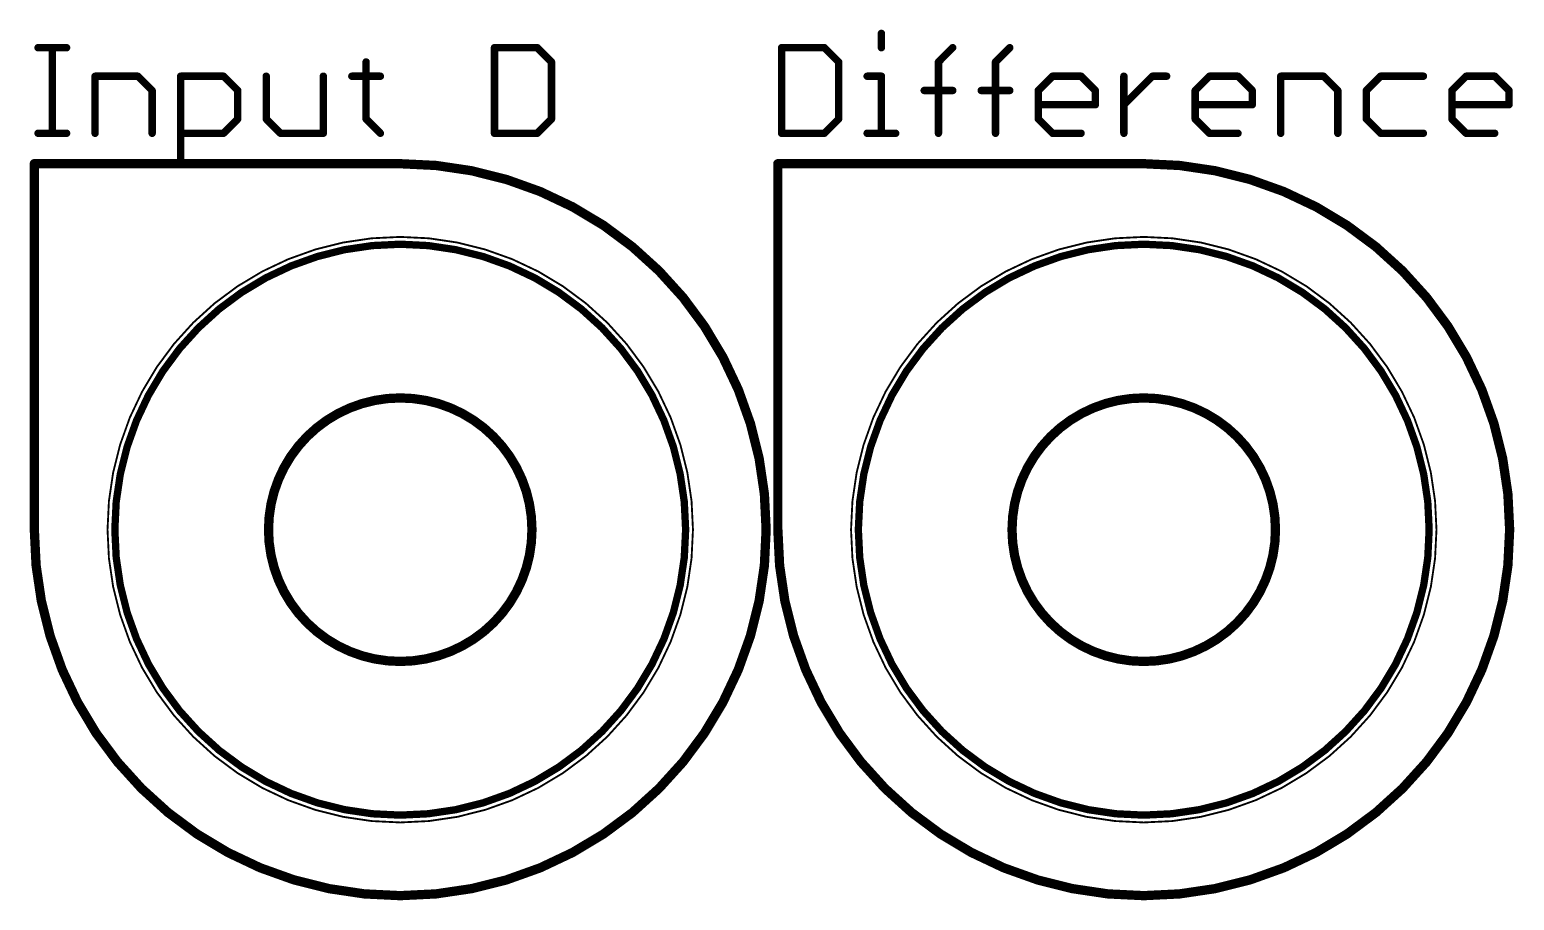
# Model space of a CAD drawing. Extents: x 0 to 188, y -11 to 118.
# Drawn here: x 106.7 to 126.98, y 91.46 to 103.35 of the extents above; entities that cross this region are included whole.
import ezdxf

# ---------------------------------------------------------------- set-up
doc = ezdxf.new("R2010")
doc.units = 0
doc.layers.add('254', color=2, linetype='CONTINUOUS')
doc.layers.add('255', color=2, linetype='CONTINUOUS')

msp = doc.modelspace()

# ---------------------------------------------------------------- linework, layer by layer
at = {"layer": '254'}
for points, const_width in [([(118.3351, 103.3001), (118.3351, 103.1052)], 0.1016), ([(106.8108, 103.1052), (107.2006, 103.1052)], 0.1016), ([(107.0057, 101.9358), (107.0057, 103.1052)], 0.1016), ([(113.0476, 103.1052), (113.0476, 101.9358)], 0.1016), ([(113.6323, 103.1052), (113.0476, 103.1052)], 0.1016), ([(113.8272, 102.9103), (113.6323, 103.1052)], 0.1016), ([(116.9708, 103.1052), (116.9708, 101.9358)], 0.1016), ([(117.5555, 103.1052), (116.9708, 103.1052)], 0.1016), ([(117.7504, 102.9103), (117.5555, 103.1052)], 0.1016), ([(119.1147, 102.9103), (119.3096, 103.1052)], 0.1016), ([(119.8943, 102.9103), (120.0892, 103.1052)], 0.1016), ([(111.2935, 102.9103), (111.2935, 102.1307)], 0.1016), ([(113.8272, 102.1307), (113.8272, 102.9103)], 0.1016), ([(117.7504, 102.1307), (117.7504, 102.9103)], 0.1016), ([(119.1147, 101.9358), (119.1147, 102.9103)], 0.1016), ([(119.8943, 101.9358), (119.8943, 102.9103)], 0.1016), ([(107.5904, 101.9358), (107.5904, 102.7154)], 0.1016), ([(107.5904, 102.7154), (108.1751, 102.7154)], 0.1016), ([(108.1751, 102.7154), (108.37, 102.5205)], 0.1016), ([(108.7598, 101.546), (108.7598, 102.7154)], 0.1016), ([(108.7598, 102.7154), (109.3445, 102.7154)], 0.1016), ([(109.3445, 102.7154), (109.5394, 102.5205)], 0.1016), ([(109.9292, 102.7154), (109.9292, 102.1307)], 0.1016), ([(110.7088, 101.9358), (110.7088, 102.7154)], 0.1016), ([(111.0986, 102.7154), (111.4884, 102.7154)], 0.1016), ([(118.1402, 102.7154), (118.3351, 102.7154)], 0.1016), ([(118.3351, 102.7154), (118.3351, 101.9358)], 0.1016), ([(120.479, 102.5205), (120.6739, 102.7154)], 0.1016), ([(120.6739, 102.7154), (121.0637, 102.7154)], 0.1016), ([(121.0637, 102.7154), (121.2586, 102.5205)], 0.1016), ([(121.6484, 101.9358), (121.6484, 102.7154)], 0.1016), ([(121.6484, 102.3256), (122.0382, 102.7154)], 0.1016), ([(122.0382, 102.7154), (122.2331, 102.7154)], 0.1016), ([(122.6229, 102.5205), (122.8178, 102.7154)], 0.1016), ([(122.8178, 102.7154), (123.2076, 102.7154)], 0.1016), ([(123.2076, 102.7154), (123.4025, 102.5205)], 0.1016), ([(123.7923, 101.9358), (123.7923, 102.7154)], 0.1016), ([(123.7923, 102.7154), (124.377, 102.7154)], 0.1016), ([(124.377, 102.7154), (124.5719, 102.5205)], 0.1016), ([(125.1566, 102.7154), (124.9617, 102.5205)], 0.1016), ([(125.7413, 102.7154), (125.1566, 102.7154)], 0.1016), ([(126.1311, 102.5205), (126.326, 102.7154)], 0.1016), ([(126.326, 102.7154), (126.7158, 102.7154)], 0.1016), ([(126.7158, 102.7154), (126.9107, 102.5205)], 0.1016), ([(108.37, 102.5205), (108.37, 101.9358)], 0.1016), ([(109.5394, 102.5205), (109.5394, 102.1307)], 0.1016), ([(118.9198, 102.5205), (119.3096, 102.5205)], 0.1016), ([(119.6994, 102.5205), (120.0892, 102.5205)], 0.1016), ([(120.479, 102.1307), (120.479, 102.5205)], 0.1016), ([(121.2586, 102.5205), (121.2586, 102.3256)], 0.1016), ([(122.6229, 102.1307), (122.6229, 102.5205)], 0.1016), ([(123.4025, 102.5205), (123.4025, 102.3256)], 0.1016), ([(124.5719, 102.5205), (124.5719, 101.9358)], 0.1016), ([(124.9617, 102.5205), (124.9617, 102.1307)], 0.1016), ([(126.1311, 102.1307), (126.1311, 102.5205)], 0.1016), ([(126.9107, 102.5205), (126.9107, 102.3256)], 0.1016), ([(121.2586, 102.3256), (120.479, 102.3256)], 0.1016), ([(123.4025, 102.3256), (122.6229, 102.3256)], 0.1016), ([(126.9107, 102.3256), (126.1311, 102.3256)], 0.1016), ([(109.5394, 102.1307), (109.3445, 101.9358)], 0.1016), ([(109.9292, 102.1307), (110.1241, 101.9358)], 0.1016), ([(111.2935, 102.1307), (111.4884, 101.9358)], 0.1016), ([(113.6323, 101.9358), (113.8272, 102.1307)], 0.1016), ([(117.5555, 101.9358), (117.7504, 102.1307)], 0.1016), ([(120.6739, 101.9358), (120.479, 102.1307)], 0.1016), ([(122.8178, 101.9358), (122.6229, 102.1307)], 0.1016), ([(124.9617, 102.1307), (125.1566, 101.9358)], 0.1016), ([(126.326, 101.9358), (126.1311, 102.1307)], 0.1016), ([(106.8108, 101.9358), (107.2006, 101.9358)], 0.1016), ([(109.3445, 101.9358), (108.7598, 101.9358)], 0.1016), ([(110.1241, 101.9358), (110.7088, 101.9358)], 0.1016), ([(113.0476, 101.9358), (113.6323, 101.9358)], 0.1016), ([(116.9708, 101.9358), (117.5555, 101.9358)], 0.1016), ([(118.1402, 101.9358), (118.53, 101.9358)], 0.1016), ([(121.0637, 101.9358), (120.6739, 101.9358)], 0.1016), ([(123.2076, 101.9358), (122.8178, 101.9358)], 0.1016), ([(125.1566, 101.9358), (125.7413, 101.9358)], 0.1016), ([(126.7158, 101.9358), (126.326, 101.9358)], 0.1016), ([(106.76, 101.52), (106.76, 96.52)], 0.127), ([(111.76, 101.52), (106.76, 101.52)], 0.127), ([(116.92, 101.52), (116.92, 96.52)], 0.127), ([(121.92, 101.52), (116.92, 101.52)], 0.127)]:
    msp.add_lwpolyline(points, dxfattribs=dict(at, const_width=const_width))
for points, const_width in [([(118.3605, 103.3001, 1), (118.3097, 103.3001)], 0.0508), ([(106.8108, 103.1306, 1), (106.8108, 103.0798)], 0.0508), ([(107.0311, 103.1052, 1), (106.9803, 103.1052)], 0.0508), ([(107.2006, 103.0798, 1), (107.2006, 103.1306)], 0.0508), ([(113.073, 103.1052, 1), (113.0222, 103.1052)], 0.0508), ([(113.0476, 103.1306, 1), (113.0476, 103.0798)], 0.0508), ([(113.6502, 103.1232, 1), (113.6143, 103.0872)], 0.0508), ([(113.6323, 103.0798, 1), (113.6323, 103.1306)], 0.0508), ([(116.9962, 103.1052, 1), (116.9454, 103.1052)], 0.0508), ([(116.9708, 103.1306, 1), (116.9708, 103.0798)], 0.0508), ([(117.5735, 103.1232, 1), (117.5375, 103.0872)], 0.0508), ([(117.5555, 103.0798, 1), (117.5555, 103.1306)], 0.0508), ([(118.3097, 103.1052, 1), (118.3605, 103.1052)], 0.0508), ([(119.3276, 103.0872, 1), (119.2916, 103.1232)], 0.0508), ([(120.1071, 103.0872, 1), (120.0712, 103.1232)], 0.0508), ([(111.3189, 102.9103, 1), (111.2681, 102.9103)], 0.0508), ([(113.8526, 102.9103, 1), (113.8018, 102.9103)], 0.0508), ([(113.8092, 102.8923, 1), (113.8451, 102.9283)], 0.0508), ([(117.7758, 102.9103, 1), (117.725, 102.9103)], 0.0508), ([(117.7324, 102.8923, 1), (117.7684, 102.9283)], 0.0508), ([(119.0967, 102.9283, 1), (119.1327, 102.8923)], 0.0508), ([(119.1401, 102.9103, 1), (119.0893, 102.9103)], 0.0508), ([(119.8763, 102.9283, 1), (119.9122, 102.8923)], 0.0508), ([(119.9197, 102.9103, 1), (119.8689, 102.9103)], 0.0508), ([(107.6158, 102.7154, 1), (107.565, 102.7154)], 0.0508), ([(107.5904, 102.7408, 1), (107.5904, 102.69)], 0.0508), ([(108.1931, 102.7334, 1), (108.1571, 102.6974)], 0.0508), ([(108.1751, 102.69, 1), (108.1751, 102.7408)], 0.0508), ([(108.7852, 102.7154, 1), (108.7344, 102.7154)], 0.0508), ([(108.7598, 102.7408, 1), (108.7598, 102.69)], 0.0508), ([(109.3625, 102.7334, 1), (109.3265, 102.6974)], 0.0508), ([(109.3445, 102.69, 1), (109.3445, 102.7408)], 0.0508), ([(109.9546, 102.7154, 1), (109.9038, 102.7154)], 0.0508), ([(110.7342, 102.7154, 1), (110.6834, 102.7154)], 0.0508), ([(111.0986, 102.7408, 1), (111.0986, 102.69)], 0.0508), ([(111.4884, 102.69, 1), (111.4884, 102.7408)], 0.0508), ([(118.1402, 102.7408, 1), (118.1402, 102.69)], 0.0508), ([(118.3605, 102.7154, 1), (118.3097, 102.7154)], 0.0508), ([(118.3351, 102.69, 1), (118.3351, 102.7408)], 0.0508), ([(120.6739, 102.7408, 1), (120.6739, 102.69)], 0.0508), ([(120.6918, 102.6974, 1), (120.6559, 102.7334)], 0.0508), ([(121.0816, 102.7334, 1), (121.0457, 102.6974)], 0.0508), ([(121.0637, 102.69, 1), (121.0637, 102.7408)], 0.0508), ([(121.6738, 102.7154, 1), (121.623, 102.7154)], 0.0508), ([(122.0382, 102.7408, 1), (122.0382, 102.69)], 0.0508), ([(122.0561, 102.6974, 1), (122.0202, 102.7334)], 0.0508), ([(122.2331, 102.69, 1), (122.2331, 102.7408)], 0.0508), ([(122.8178, 102.7408, 1), (122.8178, 102.69)], 0.0508), ([(122.8357, 102.6974, 1), (122.7998, 102.7334)], 0.0508), ([(123.2255, 102.7334, 1), (123.1896, 102.6974)], 0.0508), ([(123.2076, 102.69, 1), (123.2076, 102.7408)], 0.0508), ([(123.8177, 102.7154, 1), (123.7669, 102.7154)], 0.0508), ([(123.7923, 102.7408, 1), (123.7923, 102.69)], 0.0508), ([(124.3949, 102.7334, 1), (124.359, 102.6974)], 0.0508), ([(124.377, 102.69, 1), (124.377, 102.7408)], 0.0508), ([(125.1566, 102.7408, 1), (125.1566, 102.69)], 0.0508), ([(125.1745, 102.6974, 1), (125.1386, 102.7334)], 0.0508), ([(125.7413, 102.69, 1), (125.7413, 102.7408)], 0.0508), ([(126.326, 102.7408, 1), (126.326, 102.69)], 0.0508), ([(126.3439, 102.6974, 1), (126.308, 102.7334)], 0.0508), ([(126.7337, 102.7334, 1), (126.6978, 102.6974)], 0.0508), ([(126.7158, 102.69, 1), (126.7158, 102.7408)], 0.0508), ([(108.3954, 102.5205, 1), (108.3446, 102.5205)], 0.0508), ([(108.352, 102.5025, 1), (108.388, 102.5385)], 0.0508), ([(109.5648, 102.5205, 1), (109.514, 102.5205)], 0.0508), ([(109.5214, 102.5025, 1), (109.5574, 102.5385)], 0.0508), ([(118.9198, 102.5459, 1), (118.9198, 102.4951)], 0.0508), ([(119.3096, 102.4951, 1), (119.3096, 102.5459)], 0.0508), ([(119.6994, 102.5459, 1), (119.6994, 102.4951)], 0.0508), ([(120.0892, 102.4951, 1), (120.0892, 102.5459)], 0.0508), ([(120.461, 102.5385, 1), (120.4969, 102.5025)], 0.0508), ([(120.5044, 102.5205, 1), (120.4536, 102.5205)], 0.0508), ([(121.284, 102.5205, 1), (121.2332, 102.5205)], 0.0508), ([(121.2406, 102.5025, 1), (121.2765, 102.5385)], 0.0508), ([(122.6049, 102.5385, 1), (122.6408, 102.5025)], 0.0508), ([(122.6483, 102.5205, 1), (122.5975, 102.5205)], 0.0508), ([(123.4279, 102.5205, 1), (123.3771, 102.5205)], 0.0508), ([(123.3845, 102.5025, 1), (123.4204, 102.5385)], 0.0508), ([(124.5973, 102.5205, 1), (124.5465, 102.5205)], 0.0508), ([(124.5539, 102.5025, 1), (124.5898, 102.5385)], 0.0508), ([(124.9437, 102.5385, 1), (124.9796, 102.5025)], 0.0508), ([(124.9871, 102.5205, 1), (124.9363, 102.5205)], 0.0508), ([(126.1131, 102.5385, 1), (126.149, 102.5025)], 0.0508), ([(126.1565, 102.5205, 1), (126.1057, 102.5205)], 0.0508), ([(126.9361, 102.5205, 1), (126.8853, 102.5205)], 0.0508), ([(126.8927, 102.5025, 1), (126.9286, 102.5385)], 0.0508), ([(120.479, 102.351, 1), (120.479, 102.3002)], 0.0508), ([(121.2332, 102.3256, 1), (121.284, 102.3256)], 0.0508), ([(121.2586, 102.3002, 1), (121.2586, 102.351)], 0.0508), ([(121.6304, 102.3436, 1), (121.6663, 102.3076)], 0.0508), ([(122.6229, 102.351, 1), (122.6229, 102.3002)], 0.0508), ([(123.3771, 102.3256, 1), (123.4279, 102.3256)], 0.0508), ([(123.4025, 102.3002, 1), (123.4025, 102.351)], 0.0508), ([(126.1311, 102.351, 1), (126.1311, 102.3002)], 0.0508), ([(126.8853, 102.3256, 1), (126.9361, 102.3256)], 0.0508), ([(126.9107, 102.3002, 1), (126.9107, 102.351)], 0.0508), ([(109.514, 102.1307, 1), (109.5648, 102.1307)], 0.0508), ([(109.5574, 102.1127, 1), (109.5214, 102.1487)], 0.0508), ([(109.9472, 102.1487, 1), (109.9112, 102.1127)], 0.0508), ([(109.9038, 102.1307, 1), (109.9546, 102.1307)], 0.0508), ([(111.3114, 102.1487, 1), (111.2755, 102.1127)], 0.0508), ([(111.2681, 102.1307, 1), (111.3189, 102.1307)], 0.0508), ([(113.8018, 102.1307, 1), (113.8526, 102.1307)], 0.0508), ([(113.8451, 102.1127, 1), (113.8092, 102.1487)], 0.0508), ([(117.725, 102.1307, 1), (117.7758, 102.1307)], 0.0508), ([(117.7684, 102.1127, 1), (117.7324, 102.1487)], 0.0508), ([(120.4969, 102.1487, 1), (120.461, 102.1127)], 0.0508), ([(120.4536, 102.1307, 1), (120.5044, 102.1307)], 0.0508), ([(122.6408, 102.1487, 1), (122.6049, 102.1127)], 0.0508), ([(122.5975, 102.1307, 1), (122.6483, 102.1307)], 0.0508), ([(124.9796, 102.1487, 1), (124.9437, 102.1127)], 0.0508), ([(124.9363, 102.1307, 1), (124.9871, 102.1307)], 0.0508), ([(126.149, 102.1487, 1), (126.1131, 102.1127)], 0.0508), ([(126.1057, 102.1307, 1), (126.1565, 102.1307)], 0.0508), ([(106.8108, 101.9612, 1), (106.8108, 101.9104)], 0.0508), ([(106.9803, 101.9358, 1), (107.0311, 101.9358)], 0.0508), ([(107.2006, 101.9104, 1), (107.2006, 101.9612)], 0.0508), ([(107.565, 101.9358, 1), (107.6158, 101.9358)], 0.0508), ([(108.3446, 101.9358, 1), (108.3954, 101.9358)], 0.0508), ([(108.7598, 101.9612, 1), (108.7598, 101.9104)], 0.0508), ([(109.3265, 101.9538, 1), (109.3625, 101.9178)], 0.0508), ([(109.3445, 101.9104, 1), (109.3445, 101.9612)], 0.0508), ([(110.1241, 101.9612, 1), (110.1241, 101.9104)], 0.0508), ([(110.1061, 101.9178, 1), (110.142, 101.9538)], 0.0508), ([(110.6834, 101.9358, 1), (110.7342, 101.9358)], 0.0508), ([(110.7088, 101.9104, 1), (110.7088, 101.9612)], 0.0508), ([(111.4704, 101.9178, 1), (111.5063, 101.9538)], 0.0508), ([(113.0476, 101.9612, 1), (113.0476, 101.9104)], 0.0508), ([(113.0222, 101.9358, 1), (113.073, 101.9358)], 0.0508), ([(113.6143, 101.9538, 1), (113.6502, 101.9178)], 0.0508), ([(113.6323, 101.9104, 1), (113.6323, 101.9612)], 0.0508), ([(116.9708, 101.9612, 1), (116.9708, 101.9104)], 0.0508), ([(116.9454, 101.9358, 1), (116.9962, 101.9358)], 0.0508), ([(117.5375, 101.9538, 1), (117.5735, 101.9178)], 0.0508), ([(117.5555, 101.9104, 1), (117.5555, 101.9612)], 0.0508), ([(118.1402, 101.9612, 1), (118.1402, 101.9104)], 0.0508), ([(118.3097, 101.9358, 1), (118.3605, 101.9358)], 0.0508), ([(118.53, 101.9104, 1), (118.53, 101.9612)], 0.0508), ([(119.0893, 101.9358, 1), (119.1401, 101.9358)], 0.0508), ([(119.8689, 101.9358, 1), (119.9197, 101.9358)], 0.0508), ([(120.6739, 101.9612, 1), (120.6739, 101.9104)], 0.0508), ([(120.6559, 101.9178, 1), (120.6918, 101.9538)], 0.0508), ([(121.0637, 101.9104, 1), (121.0637, 101.9612)], 0.0508), ([(121.623, 101.9358, 1), (121.6738, 101.9358)], 0.0508), ([(122.8178, 101.9612, 1), (122.8178, 101.9104)], 0.0508), ([(122.7998, 101.9178, 1), (122.8357, 101.9538)], 0.0508), ([(123.2076, 101.9104, 1), (123.2076, 101.9612)], 0.0508), ([(123.7669, 101.9358, 1), (123.8177, 101.9358)], 0.0508), ([(124.5465, 101.9358, 1), (124.5973, 101.9358)], 0.0508), ([(125.1566, 101.9612, 1), (125.1566, 101.9104)], 0.0508), ([(125.1386, 101.9178, 1), (125.1745, 101.9538)], 0.0508), ([(125.7413, 101.9104, 1), (125.7413, 101.9612)], 0.0508), ([(126.326, 101.9612, 1), (126.326, 101.9104)], 0.0508), ([(126.308, 101.9178, 1), (126.3439, 101.9538)], 0.0508), ([(126.7158, 101.9104, 1), (126.7158, 101.9612)], 0.0508), ([(106.76, 101.5518, 1), (106.76, 101.4883)], 0.0635), ([(106.7918, 101.52, 1), (106.7283, 101.52)], 0.0635), ([(108.7344, 101.546, 1), (108.7852, 101.546)], 0.0508), ([(111.76, 101.5518, 1), (111.76, 101.4883)], 0.0635), ([(116.76, 96.52, 0.4142), (111.76, 101.52)], 0.127), ([(111.76, 101.4883, 1), (111.76, 101.5518)], 0.0635), ([(116.9518, 101.52, 1), (116.8882, 101.52)], 0.0635), ([(116.92, 101.5518, 1), (116.92, 101.4883)], 0.0635), ([(121.92, 101.5518, 1), (121.92, 101.4883)], 0.0635), ([(126.92, 96.52, 0.4142), (121.92, 101.52)], 0.127), ([(121.92, 101.4883, 1), (121.92, 101.5518)], 0.0635), ([(111.76, 92.62, 1), (111.76, 100.42, 1), (111.76, 92.62)], 0.1), ([(121.92, 92.62, 1), (121.92, 100.42, 1), (121.92, 92.62)], 0.1), ([(111.76, 94.72, 1), (111.76, 98.32, 1), (111.76, 94.72)], 0.127), ([(121.92, 94.72, 1), (121.92, 98.32, 1), (121.92, 94.72)], 0.127), ([(106.76, 96.52, 0.4142), (111.76, 91.52)], 0.127), ([(106.7918, 96.52, 1), (106.7283, 96.52)], 0.0635), ([(111.76, 91.52, 0.4142), (116.76, 96.52)], 0.127), ([(116.7918, 96.52, 1), (116.7283, 96.52)], 0.0635), ([(116.9518, 96.52, 1), (116.8882, 96.52)], 0.0635), ([(116.92, 96.52, 0.4142), (121.92, 91.52)], 0.127), ([(121.92, 91.52, 0.4142), (126.92, 96.52)], 0.127), ([(126.9518, 96.52, 1), (126.8882, 96.52)], 0.0635), ([(106.7283, 96.52, 1), (106.7918, 96.52)], 0.0635), ([(116.7283, 96.52, 1), (116.7918, 96.52)], 0.0635), ([(116.8882, 96.52, 1), (116.9518, 96.52)], 0.0635), ([(126.8882, 96.52, 1), (126.9518, 96.52)], 0.0635), ([(111.76, 91.5518, 1), (111.76, 91.4883)], 0.0635), ([(111.76, 91.4883, 1), (111.76, 91.5518)], 0.0635), ([(121.92, 91.5518, 1), (121.92, 91.4883)], 0.0635), ([(121.92, 91.4883, 1), (121.92, 91.5518)], 0.0635)]:
    msp.add_lwpolyline(points, format="xyb", dxfattribs=dict(at, const_width=const_width))
at = {"layer": '255', "const_width": 0.0254}
for points in [[(111.76, 92.52, 1), (111.76, 100.52, 1), (111.76, 92.52)], [(121.92, 92.52, 1), (121.92, 100.52, 1), (121.92, 92.52)]]:
    msp.add_lwpolyline(points, format="xyb", dxfattribs=at)

doc.saveas('drawing.dxf')
